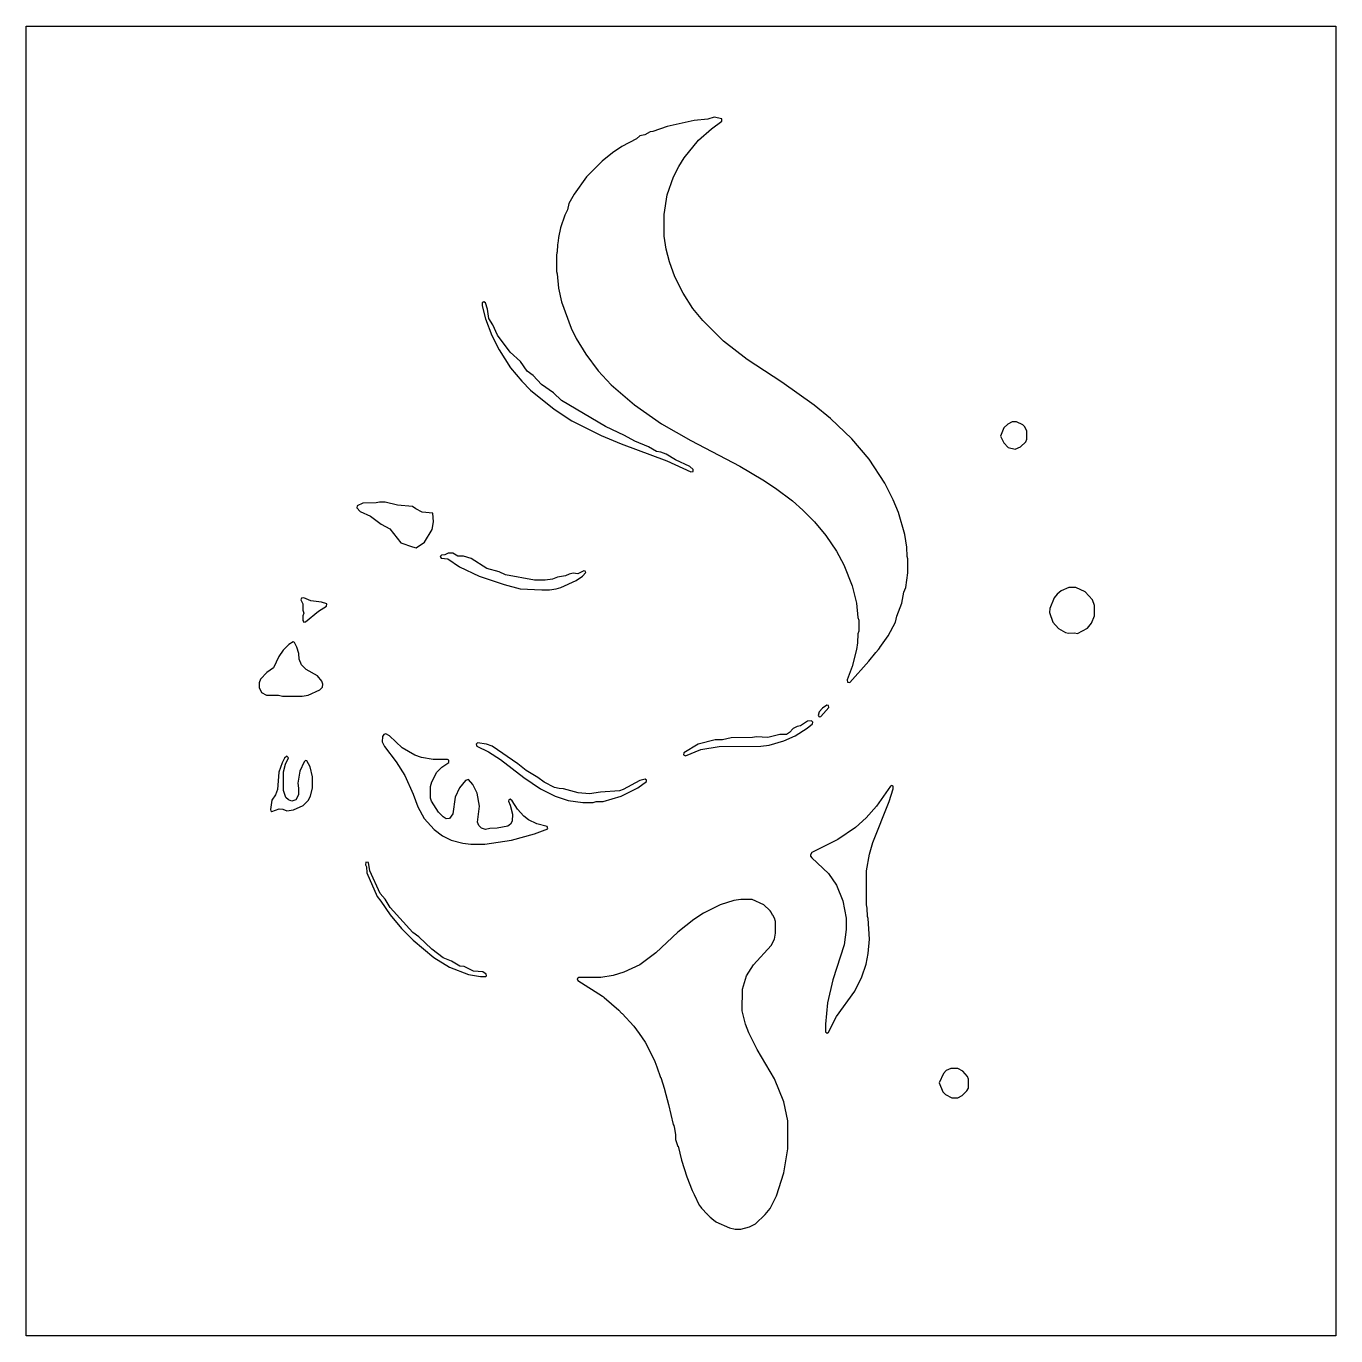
# Model space of a CAD drawing. Header units: millimetres. Extents: x 0 to 300, y 0 to 300.
import ezdxf

# ---------------------------------------------------------------- set-up
doc = ezdxf.new("R2010")
doc.units = ezdxf.units.MM
doc.layers.add('CUT', color=7, linetype='CONTINUOUS')

msp = doc.modelspace()

# ---------------------------------------------------------------- linework, layer by layer
at = {"layer": 'CUT'}
for points in [[(300, 0), (0, 0), (0, 300), (300, 300)], [(163.47, 199.24), (168.76, 196.11), (171.66, 194.18), (175.52, 191.27), (177.9, 189.16), (180.55, 186.49), (183.21, 183.33), (185.62, 179.73), (187.3, 176.62), (189.23, 171.81), (190.21, 167.86), (190.49, 164.52), (190.7, 163.9), (190.7, 161.4), (190.5, 160.81), (190.46, 158.78), (190.2, 157.18), (189.24, 153.34), (188.09, 150.3), (188.15, 149.74), (188.67, 149.67), (193.03, 154.54), (194.65, 156.55), (195.23, 157.22), (195.51, 157.63), (195.55, 157.68), (195.56, 157.69), (195.96, 158.18), (197.42, 160.34), (197.42, 160.35), (197.44, 160.38), (199.11, 163.49), (199.43, 164.87), (200.55, 167.81), (201.08, 170.32), (201.5, 171.4), (201.98, 174.79), (201.98, 177.99), (201.79, 178.54), (201.74, 180.64), (201.27, 183.55), (199.82, 188.6), (198.62, 191.5), (196.72, 195.29), (193.12, 200.79), (189.14, 205.49), (184.25, 210.15), (180.5, 213.17), (173.1, 218.43), (165.16, 223.61), (159.74, 227.84), (155.01, 232.55), (152.7, 235.33), (150.46, 238.81), (148.56, 242.6), (147.33, 246.03), (146.61, 248.93), (146.13, 251.92), (146.13, 256.86), (146.86, 261.35), (148.32, 265.49), (149.51, 267.86), (150.76, 269.85), (154.04, 273.89), (156.95, 276.52), (159.37, 278.24), (159.39, 278.79), (157.63, 279.15), (156.13, 278.71), (153.03, 278.41), (146.81, 276.99), (143.58, 275.86), (142.95, 275.78), (141.74, 275.15), (140.6, 274.85), (139.81, 274.21), (136.47, 272.42), (134.33, 270.99), (131.92, 269.05), (128.39, 265.5), (125.54, 261.5), (124.34, 259.35), (124.01, 257.92), (123.37, 256.69), (122.41, 253.8), (121.93, 251.62), (121.86, 250.8), (121.69, 249.93), (121.65, 248.34), (121.58, 248.06), (121.58, 248.05), (121.57, 248.04), (121.57, 248.03), (121.45, 247.65), (121.45, 247.56), (121.47, 243.78), (121.65, 243.28), (121.93, 239.98), (122.64, 236.86), (124.82, 230.83), (126, 228.47), (128.17, 224.86), (131.06, 221.03), (133.98, 217.82), (139.32, 213.24), (145.55, 208.91), (152.27, 205.07)], [(152.28, 197.88), (152.78, 198.01), (152.78, 198.47), (152.05, 199.1), (148.71, 200.63), (146.59, 201.96), (145.35, 202.45), (144.4, 202.55), (142.52, 203.64), (139.4, 204.93), (137.02, 206.27), (132.71, 208.29), (122.66, 214.28), (120.76, 216.04), (118.01, 217.95), (116.17, 219.96), (114.73, 220.95), (113.21, 223.16), (110.88, 225.33), (107.93, 229.25), (106.89, 231.62), (105.99, 233.03), (105.7, 235.19), (105.21, 236.65), (104.8, 236.87), (104.49, 236.61), (104.48, 235.96), (105.22, 233), (106.65, 229.17), (108.32, 225.84), (110.97, 221.77), (113.53, 218.72), (115.56, 216.66), (120.93, 212.27), (125.03, 209.61), (131.69, 206.27), (136.26, 204.35), (146.72, 200.45)], [(224.87, 208.87), (223.98, 207.99), (223.21, 206.08), (223.96, 204.59), (224.98, 203.51), (226.52, 203.14), (227.78, 203.64), (228.96, 204.82), (229.22, 205.36), (229.21, 207.2), (228.73, 208.2), (228.28, 208.65), (226.84, 209.37), (225.89, 209.38)], [(93.18, 188.47), (90.69, 188.68), (89.24, 189.41), (88.49, 190.01), (85.09, 190.31), (82.22, 191), (80.91, 190.99), (80.2, 190.78), (77.08, 190.74), (75.83, 190.12), (75.71, 189.63), (76.51, 188.85), (78.9, 187.77), (81.33, 185.96), (83.33, 184.82), (85.82, 181.68), (88.48, 180.7), (89.33, 180.54), (91.28, 181.77), (93.03, 184.74), (93.29, 186.44)], [(126.01, 173.05), (127.46, 174.04), (128.19, 174.83), (128.06, 175.18), (127.74, 175.26), (126.38, 174.56), (125.27, 174.68), (124.35, 174.5), (123.53, 174.09), (121.72, 173.79), (120.58, 173.35), (118.92, 173.1), (116.44, 173.11), (109.82, 174.33), (108.34, 174.97), (105.49, 175.78), (101.9, 178.07), (100.16, 178.56), (98.86, 178.63), (97.77, 179.28), (96.65, 179.28), (95.89, 178.92), (95.16, 178.82), (94.85, 178.53), (95.03, 178.1), (96.62, 177.96), (99.24, 176.16), (103.74, 174.02), (109.53, 172.09), (113.15, 171.14), (118.1, 170.88), (119.91, 170.9), (121.44, 171.14), (122.47, 171.4)], [(242.6, 170.42), (240.42, 171.39), (238.82, 171.4), (237.05, 170.65), (236.14, 169.92), (235.46, 169.06), (234.47, 166.62), (234.45, 165.68), (235.17, 163.51), (236.44, 162.05), (238.07, 161.1), (238.77, 160.93), (240.15, 161.07), (240.86, 160.85), (243.12, 162.09), (244.02, 163.25), (244.74, 164.94), (244.75, 167.27), (244.24, 168.57)], [(63.39, 166.2), (63.62, 165.56), (63.4, 164.9), (63.37, 163.84), (63.6, 163.5), (63.97, 163.53), (66.93, 165.96), (68.8, 167.16), (68.87, 167.65), (67.67, 168.05), (65.18, 168.35), (63.6, 169.02), (63.05, 168.98), (62.88, 168.58), (63.34, 167.69)], [(64.13, 152.63), (63.05, 153.71), (62.53, 155), (62.46, 156.31), (61.98, 157.78), (61.49, 158.84), (61.13, 159.01), (60.13, 158.34), (58.88, 157.07), (57.91, 155.63), (56.68, 153.03), (55.15, 151.92), (53.67, 150.44), (53.36, 149.6), (53.37, 148.48), (53.9, 147.38), (55.06, 146.78), (57.8, 146.73), (58.73, 146.52), (63.22, 146.53), (64.62, 146.78), (67.24, 147.97), (67.91, 148.62), (67.97, 149.25), (67.7, 149.93), (66.72, 151.16)], [(183.81, 144.39), (183.38, 144.48), (182.44, 143.78), (181.67, 142.97), (181.4, 142.1), (181.67, 141.77), (182.06, 141.85), (183.86, 143.9)], [(179.91, 140.84), (178.98, 140.79), (177.36, 139.72), (176.63, 139.6), (175.67, 139.13), (174.89, 138.17), (174.15, 137.77), (172.62, 137.71), (169.89, 137.02), (167.29, 137.24), (166.41, 137.03), (161.46, 136.99), (159.48, 136.56), (157.8, 136.51), (153.93, 135.54), (150.66, 133.55), (150.57, 133.1), (151, 132.88), (154.54, 134.29), (158.74, 135), (168.32, 135.06), (170.17, 135.3), (173.56, 136.26), (176.18, 137.46), (178.89, 139.19), (180.12, 140.16), (180.23, 140.55)], [(105.1, 112.6), (111.17, 113.56), (116.46, 115), (119.49, 116.13), (119.35, 116.66), (116.94, 117.26), (115.07, 118.2), (113.98, 119.01), (112.56, 120.67), (111.35, 122.54), (110.85, 122.93), (110.54, 122.8), (110.45, 122.47), (110.88, 121.59), (111.39, 119.5), (111.36, 117.89), (110.97, 117.24), (110.37, 116.74), (107.87, 116.25), (106.24, 116.21), (105.22, 115.99), (104.27, 116.31), (103.67, 116.91), (103.35, 117.65), (103.81, 121.36), (103.32, 124.3), (102.34, 126.27), (101.31, 127.45), (100.67, 127.24), (99.24, 125.53), (98.28, 123.36), (97.72, 119.58), (96.95, 118.54), (96.18, 118.43), (95.49, 118.85), (94.44, 119.92), (92.87, 122.47), (92.61, 123.18), (92.6, 125.82), (92.9, 126.93), (94.1, 129.08), (95.25, 130.27), (96.78, 131.34), (96.79, 131.84), (96.49, 131.99), (93.21, 132.03), (90.55, 132.5), (88.99, 133.02), (86.14, 134.71), (83.26, 137.43), (82.37, 137.87), (81.89, 137.72), (81.59, 137.29), (81.56, 136.06), (82.06, 135.03), (84.77, 131.51), (86.74, 128.33), (88.63, 124.06), (89.7, 121.17), (91.14, 118.54), (93.45, 115.97), (95.39, 114.52), (97.32, 113.57), (100, 112.84), (101.87, 112.6)], [(132.2, 122.4), (136.32, 123.61), (140.11, 125.51), (142.1, 127.01), (142.06, 127.31), (141.78, 127.49), (140.56, 127.19), (136.78, 125.16), (135.92, 124.87), (131.56, 124.57), (129.05, 124.12), (126.42, 124.38), (123.12, 125.29), (122.07, 125.34), (121.02, 125.61), (118.62, 126.82), (117.21, 127.89), (114.54, 129.47), (112.66, 130.99), (106.71, 135.04), (105.45, 135.55), (103.41, 135.82), (103.05, 135.53), (103.21, 135.1), (105.9, 133.78), (108.62, 132.05), (114, 127.93), (117.84, 125.29), (121.18, 123.61), (124.12, 122.64), (127.54, 122.15), (129.87, 122.15), (130.58, 122.36)], [(65.08, 130.31), (64.32, 131.72), (63.95, 131.78), (63.65, 131.51), (62.68, 129.33), (62.19, 126.59), (62.41, 125.42), (62.36, 123.89), (61.79, 122.79), (60.82, 122.44), (60.08, 122.76), (59.5, 123.31), (58.94, 124.95), (58.94, 129.17), (59.43, 130.94), (60.11, 132.43), (59.67, 132.75), (59.16, 132.3), (58.63, 131.26), (57.91, 129.09), (57.59, 125.11), (57.11, 123.9), (56.24, 122.67), (55.93, 120.56), (56.02, 120.24), (56.3, 120.12), (57.98, 120.7), (58.77, 120.67), (59.71, 120.23), (61.23, 120.49), (63.42, 121.46), (64.58, 122.61), (65.09, 123.59), (65.56, 125.53), (65.58, 128.06)], [(183.08, 69.66), (183.51, 69.35), (183.82, 69.58), (185.6, 73.17), (189.79, 78.92), (191.45, 82.23), (192.42, 85.13), (192.91, 87.58), (193.16, 90.89), (192.91, 95.58), (192.71, 96.08), (192.67, 97.96), (192.47, 98.75), (192.5, 106.49), (193.19, 110.32), (193.92, 112.98), (197.68, 122.4), (198.64, 125.3), (198.6, 125.89), (198.29, 126.03), (198.02, 125.91), (194.78, 121.3), (192.39, 118.62), (189.94, 116.45), (185.95, 113.68), (179.97, 110.7), (179.63, 110.19), (179.64, 109.87), (179.98, 109.47), (183.77, 105.87), (185.64, 103.24), (187.09, 99.61), (187.82, 95.65), (187.83, 93.07), (187.34, 89.57), (184.76, 81.55), (183.57, 76.26), (183.07, 71.42)], [(83.37, 98.08), (82.23, 100.06), (81.12, 101.32), (78.75, 106.52), (78.42, 108.4), (77.83, 108.48), (77.75, 107.89), (77.96, 107.4), (78.03, 106.05), (80.4, 100.6), (81.27, 99.59), (83.37, 96.41), (85.97, 93.33), (88.64, 90.63), (93.36, 86.66), (96.98, 84.46), (101.32, 82.78), (104.08, 82.31), (105.2, 82.29), (105.45, 82.46), (105.38, 82.87), (104.64, 83.41), (102.46, 83.52), (100.34, 84.61), (99.37, 84.71), (97.41, 85.83), (95.55, 86.62), (92.9, 88.57), (89.93, 91.41), (88.55, 92.38)], [(148.36, 48.13), (148.4, 47.97), (148.75, 46.03), (148.73, 45.99), (148.73, 44.97), (149.24, 43.4), (149.33, 43.42), (150.12, 40.25), (151.32, 36.39), (152.53, 33.25), (152.99, 32.4), (152.98, 32.39), (154.19, 29.94), (154.57, 29.44), (154.66, 29.27), (154.82, 29.11), (154.84, 29.09), (154.98, 28.9), (155.79, 28.11), (155.87, 28.03), (155.92, 27.98), (155.95, 27.95), (156.63, 27.24), (156.83, 27.08), (156.84, 27.07), (156.85, 27.07), (156.87, 27.05), (157.06, 26.86), (157.9, 26.21), (157.98, 26.15), (157.99, 26.15), (158.01, 26.13), (161.11, 24.7), (162.38, 24.45), (162.55, 24.45), (162.67, 24.43), (163.72, 24.45), (165.67, 24.93), (167.08, 25.65), (169.28, 27.8), (170.41, 29.18), (171.86, 32.06), (173.55, 37.36), (174.51, 42.82), (174.5, 49.22), (173.55, 53.62), (171.4, 58.89), (167.42, 65.6), (165.52, 69.39), (164.77, 71.39), (164.04, 74.47), (164.05, 79.44), (165.02, 82.43), (166.58, 85.01), (170.66, 89.43), (171.4, 90.87), (171.65, 92.23), (171.64, 94.81), (171.65, 94.88), (171.4, 95.67), (171, 96.34), (170.99, 96.36), (170.99, 96.37), (170.68, 97.08), (170.41, 97.35), (170.35, 97.45), (169, 98.76), (166.32, 99.96), (163.7, 99.97), (162.1, 99.72), (158.96, 98.76), (155.14, 96.85), (152.96, 95.4), (149.31, 92.45), (144.27, 87.76), (140.56, 85), (136.92, 83.31), (134.47, 82.57), (131.64, 82.09), (126.56, 82.07), (126.22, 81.77), (126.36, 81.37), (132, 77.83), (132.02, 77.82), (132.21, 77.66), (132.34, 77.55), (132.41, 77.48), (132.42, 77.48), (135.75, 74.58), (136.4, 73.92), (136.51, 73.81), (136.52, 73.8), (139.19, 70.93), (140.45, 69.23), (141.77, 67.27), (142.73, 65.48), (143.98, 62.85), (144.49, 61.64), (145.34, 59.2), (145.35, 59.18), (145.36, 59.17), (145.36, 59.16), (146.22, 56.47), (146.23, 56.44), (146.24, 56.41), (146.24, 56.4), (147.12, 52.95), (148.21, 48.37), (148.36, 48.14)], [(211.78, 61.26), (210.77, 60.75), (210.1, 60.07), (209.12, 57.96), (209.95, 55.86), (210.56, 55.28), (212.04, 54.55), (213.41, 54.55), (214.38, 55.03), (215.49, 56.1), (215.83, 56.74), (215.84, 58.77), (215.6, 59.37), (214.56, 60.65), (213.42, 61.26)]]:
    msp.add_lwpolyline(points, close=True, dxfattribs=at)

doc.saveas('drawing.dxf')
